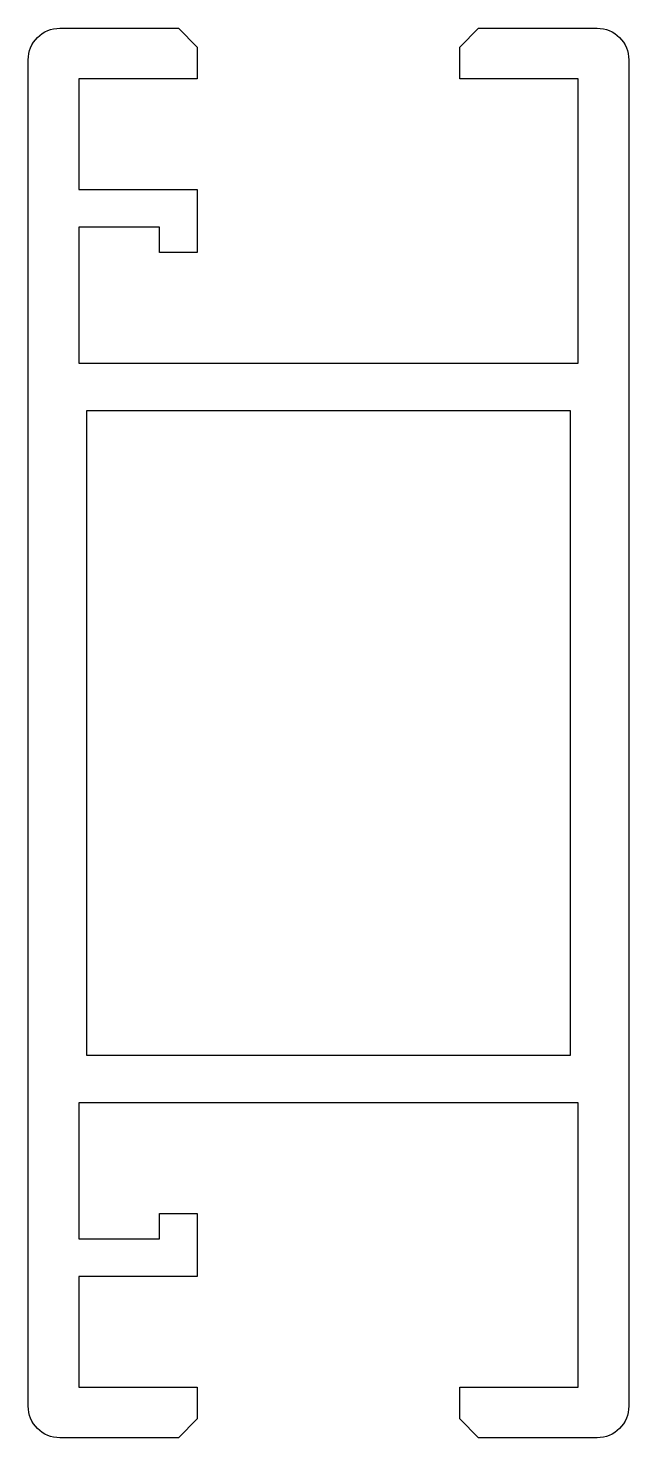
# Model space of a CAD drawing. Extents: x 1632 to 1651, y 247.3 to 291.9.
import ezdxf

# ---------------------------------------------------------------- set-up
doc = ezdxf.new("R2010")
doc.units = 0
doc.header["$LTSCALE"] = 15
doc.layers.get('0').update_dxf_attribs({"linetype": 'CONTINUOUS'})

msp = doc.modelspace()

# ---------------------------------------------------------------- linework, layer by layer
at = {"ltscale": 0.05}
msp.add_lwpolyline([(1650.954, 290.855), (1650.954, 248.255, -0.414214), (1649.954, 247.255), (1646.204, 247.255), (1645.604, 247.855), (1645.604, 248.855), (1649.354, 248.855), (1649.354, 257.855), (1633.554, 257.855), (1633.554, 253.555), (1636.104, 253.555), (1636.104, 254.355), (1637.304, 254.355), (1637.304, 252.355), (1633.554, 252.355), (1633.554, 248.855), (1637.304, 248.855), (1637.304, 247.855), (1636.704, 247.255), (1632.954, 247.255, -0.414214), (1631.954, 248.255), (1631.954, 290.855, -0.414214), (1632.954, 291.855), (1636.704, 291.855), (1637.304, 291.255), (1637.304, 290.255), (1633.554, 290.255), (1633.554, 286.755), (1637.304, 286.755), (1637.304, 284.755), (1636.104, 284.755), (1636.104, 285.555), (1633.554, 285.555), (1633.554, 281.255), (1649.354, 281.255), (1649.354, 290.255), (1645.604, 290.255), (1645.604, 291.255), (1646.204, 291.855), (1649.954, 291.855, -0.414214)], format="xyb", close=True, dxfattribs=at)
msp.add_lwpolyline([(1633.804, 259.355), (1633.804, 279.755), (1649.104, 279.755), (1649.104, 259.355)], close=True, dxfattribs=at)

doc.saveas('drawing.dxf')
